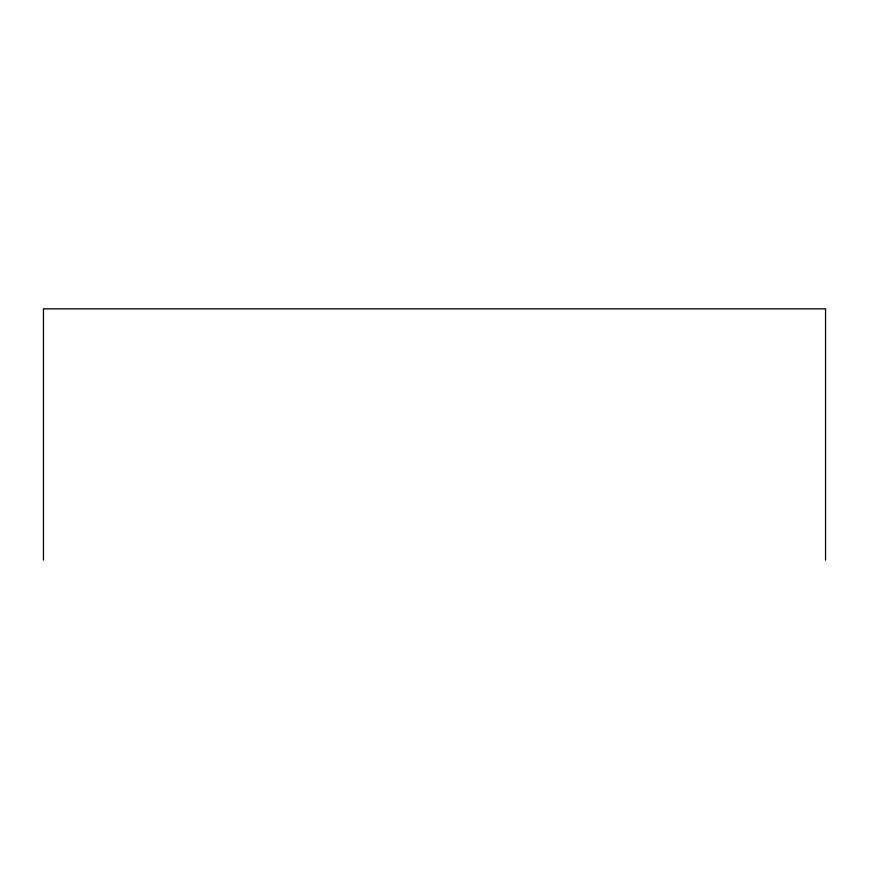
<?xml version="1.0" encoding="UTF-8"?>
<svg xmlns="http://www.w3.org/2000/svg" width="869" height="869" viewBox="0 0 869 869"><rect width="100%" height="100%" fill="white"/><g stroke="black" fill="none" stroke-linecap="round" stroke-linejoin="round"><path stroke-width="1.3" d="M825.55 560.157L825.55 308.843L43.45 308.843L43.45 560.157"/></g></svg>
